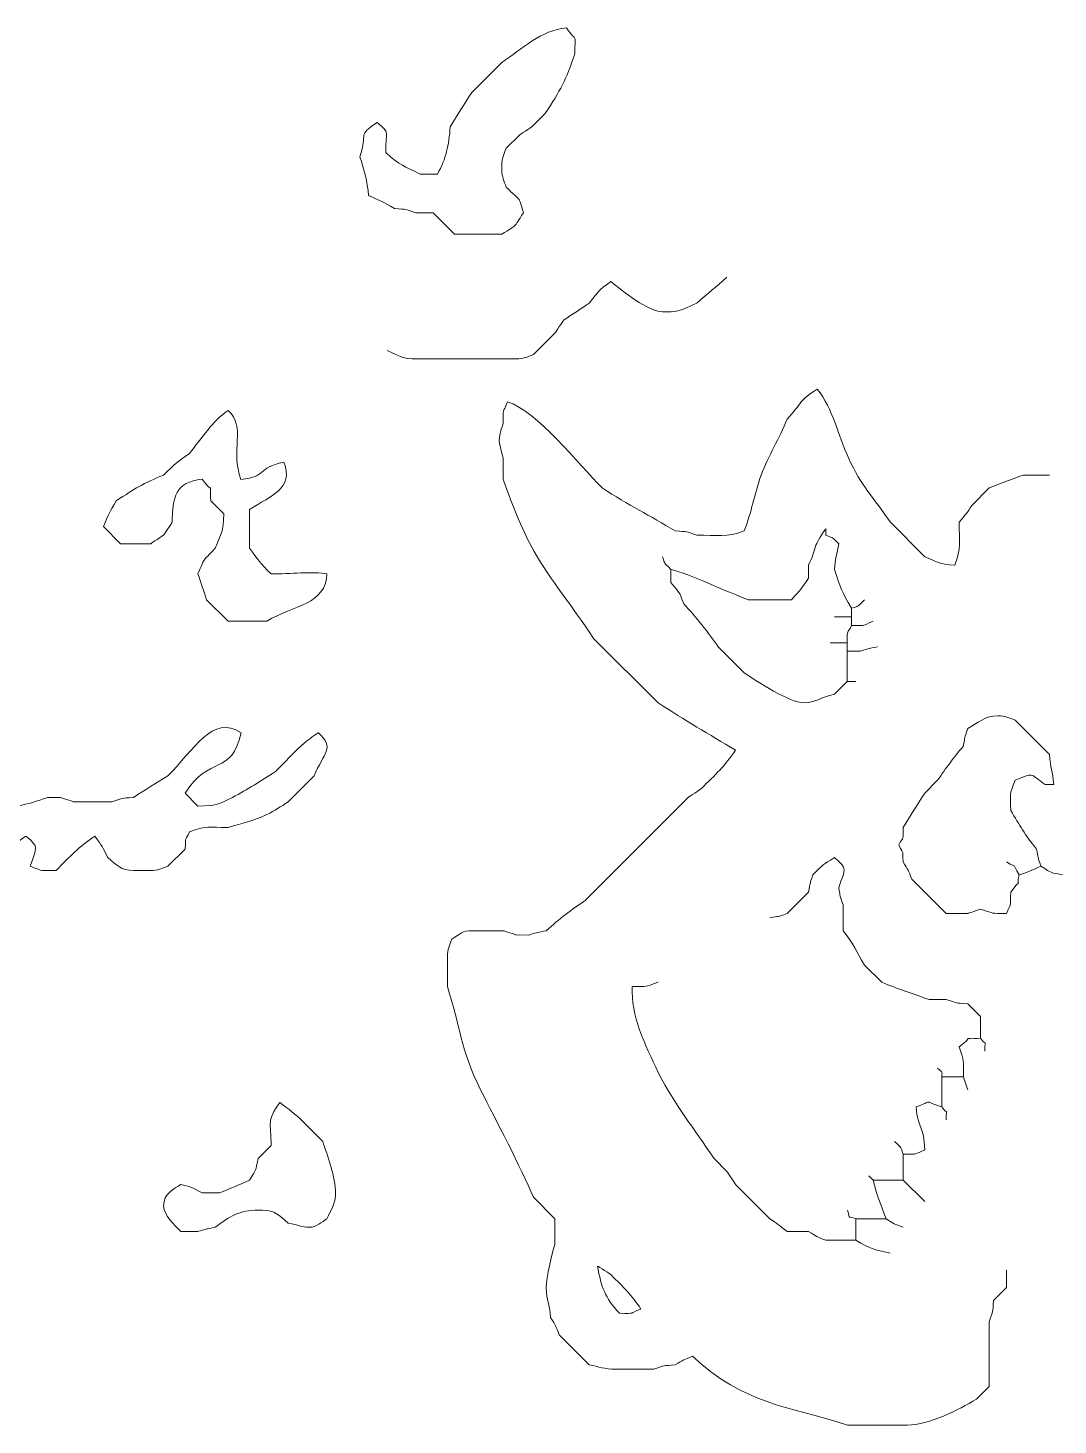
# Model space of a CAD drawing. Header units: millimetres. Extents: x -206 to 205, y -140 to 141.
# Drawn here: x 22.13 to 58.89, y 6 to 55.88 of the extents above; entities that cross this region are included whole.
import ezdxf

# ---------------------------------------------------------------- set-up
doc = ezdxf.new("R2010")
doc.units = ezdxf.units.MM
doc.header["$MEASUREMENT"] = 0
doc.layers.add('svg2', color=7, linetype='Continuous')

msp = doc.modelspace()

# ---------------------------------------------------------------- linework, layer by layer
at = {"layer": 'svg2', "lineweight": 9}
for points, knots in [([(34.5952, 52.4986), (35.073, 52.0882), (34.9031, 52.2274), (34.9031, 51.4238), (34.9031, 51.4238), (35.4565, 50.9256), (35.5185, 50.9716), (36.1308, 50.6571), (36.1308, 50.6571), (36.1308, 50.6571), (36.7441, 50.6571), (36.7441, 50.6571), (36.7441, 50.6571), (37.0618, 51.2075), (37.1539, 51.6877), (37.2049, 52.345), (37.2049, 52.345), (37.4617, 52.7738), (37.6945, 53.1486), (37.9723, 53.5732), (37.9723, 53.5732), (37.9723, 53.5732), (39.046, 54.6469), (39.046, 54.6469), (39.046, 54.6469), (39.7683, 55.119), (40.4516, 55.806), (41.3479, 55.8751), (41.3479, 55.8751), (41.7684, 55.2843), (41.6369, 55.7779), (41.6549, 54.9543), (41.6549, 54.9543), (41.3198, 53.985), (41.152, 53.6796), (40.5805, 52.8054), (40.5805, 52.8054), (40.5805, 52.8054), (40.1202, 52.345), (40.1202, 52.345), (40.1202, 52.345), (40.1023, 52.3363), (39.6855, 52.055), (39.6594, 52.0386), (39.6594, 52.0386), (39.6594, 52.0386), (39.199, 51.5778), (39.199, 51.5778), (39.199, 51.5778), (39.1191, 51.3537), (39.046, 51.2279), (39.046, 50.9639), (39.046, 50.9639), (39.046, 50.9639), (39.046, 50.8105), (39.046, 50.8105), (39.046, 50.8105), (39.046, 50.5434), (39.1243, 50.4254), (39.199, 50.1967), (39.199, 50.1967), (39.7335, 49.6514), (39.6246, 49.9316), (39.8134, 49.276), (39.8134, 49.276), (39.4465, 48.6897), (39.6025, 48.885), (39.046, 48.5086), (39.046, 48.5086), (39.046, 48.5086), (37.3575, 48.5086), (37.3575, 48.5086), (37.3575, 48.5086), (37.3575, 48.5086), (36.5901, 49.276), (36.5901, 49.276), (36.5901, 49.276), (36.5901, 49.276), (35.9768, 49.276), (35.9768, 49.276), (35.9768, 49.276), (35.5261, 49.4253), (35.6939, 49.3925), (35.2096, 49.4294), (35.2096, 49.4294), (34.8249, 49.6601), (34.7011, 49.7244), (34.2883, 49.8897), (34.2883, 49.8897), (34.2494, 50.3956), (34.1296, 50.8156), (33.9819, 51.2713), (33.9819, 51.2713), (34.2745, 52.1736), (33.8591, 51.9982), (34.5952, 52.4986)], [0, 0, 0, 0, 0.04, 0.04, 0.04, 0.04, 0.08, 0.08, 0.08, 0.08, 0.12, 0.12, 0.12, 0.12, 0.16, 0.16, 0.16, 0.16, 0.2, 0.2, 0.2, 0.2, 0.24, 0.24, 0.24, 0.24, 0.28, 0.28, 0.28, 0.28, 0.32, 0.32, 0.32, 0.32, 0.36, 0.36, 0.36, 0.36, 0.4, 0.4, 0.4, 0.4, 0.44, 0.44, 0.44, 0.44, 0.48, 0.48, 0.48, 0.48, 0.52, 0.52, 0.52, 0.52, 0.56, 0.56, 0.56, 0.56, 0.6, 0.6, 0.6, 0.6, 0.64, 0.64, 0.64, 0.64, 0.68, 0.68, 0.68, 0.68, 0.72, 0.72, 0.72, 0.72, 0.76, 0.76, 0.76, 0.76, 0.8, 0.8, 0.8, 0.8, 0.84, 0.84, 0.84, 0.84, 0.88, 0.88, 0.88, 0.88, 0.92, 0.92, 0.92, 0.92, 1, 1, 1, 1]), ([(25.2858, 38.994), (25.936, 39.4196), (26.2608, 39.6288), (26.9743, 39.9148), (26.9743, 39.9148), (27.378, 40.3096), (27.4638, 40.3905), (27.8946, 40.6825), (27.8946, 40.6825), (28.3457, 41.239), (28.7238, 41.8514), (29.2762, 42.2171), (29.2762, 42.2171), (29.9335, 41.6524), (29.3442, 40.7716), (29.7366, 39.7613), (29.7366, 39.7613), (30.7008, 39.8569), (30.2625, 40.1623), (31.2701, 40.3751), (31.2701, 40.3751), (31.6242, 39.4129), (30.8338, 39.2037), (30.0435, 38.687), (30.0435, 38.687), (30.0435, 38.687), (30.0435, 37.3059), (30.0435, 37.3059), (30.0435, 37.3059), (30.3341, 36.8747), (30.4159, 36.7888), (30.8107, 36.3852), (30.8107, 36.3852), (31.486, 36.3852), (32.3142, 36.4835), (32.8058, 36.3852), (32.8058, 36.3852), (32.7669, 35.288), (31.621, 35.2746), (30.6569, 34.6977), (30.6569, 34.6977), (30.6569, 34.6977), (29.2762, 34.6977), (29.2762, 34.6977), (29.2762, 34.6977), (29.2762, 34.6977), (28.5089, 35.465), (28.5089, 35.465), (28.5089, 35.465), (28.402, 35.7718), (28.3079, 36.0783), (28.202, 36.3852), (28.202, 36.3852), (28.4629, 37.0032), (28.3212, 36.7704), (28.8154, 37.3065), (28.8154, 37.3065), (29.0491, 37.8906), (29.1074, 37.8487), (29.1222, 38.5341), (29.1222, 38.5341), (29.1222, 38.5341), (28.6629, 38.994), (28.6629, 38.994), (28.6629, 38.994), (28.5989, 39.795), (28.7934, 39.146), (28.355, 39.7618), (28.355, 39.7618), (27.379, 39.6651), (27.3007, 39.1229), (27.2807, 38.2272), (27.2807, 38.2272), (27.272, 38.2088), (26.9901, 37.7924), (26.9743, 37.7669), (26.9743, 37.7669), (26.9565, 37.7576), (26.5395, 37.4763), (26.5135, 37.4599), (26.5135, 37.4599), (26.5135, 37.4599), (25.4398, 37.4599), (25.4398, 37.4599), (25.4398, 37.4599), (25.4398, 37.4599), (24.8254, 38.0733), (24.8254, 38.0733), (24.8254, 38.0733), (24.9922, 38.4875), (25.0582, 38.6077), (25.2858, 38.994)], [0, 0, 0, 0, 0.0416667, 0.0416667, 0.0416667, 0.0416667, 0.0833333, 0.0833333, 0.0833333, 0.0833333, 0.125, 0.125, 0.125, 0.125, 0.1666667, 0.1666667, 0.1666667, 0.1666667, 0.2083333, 0.2083333, 0.2083333, 0.2083333, 0.25, 0.25, 0.25, 0.25, 0.2916667, 0.2916667, 0.2916667, 0.2916667, 0.3333333, 0.3333333, 0.3333333, 0.3333333, 0.375, 0.375, 0.375, 0.375, 0.4166667, 0.4166667, 0.4166667, 0.4166667, 0.4583333, 0.4583333, 0.4583333, 0.4583333, 0.5, 0.5, 0.5, 0.5, 0.5416667, 0.5416667, 0.5416667, 0.5416667, 0.5833333, 0.5833333, 0.5833333, 0.5833333, 0.625, 0.625, 0.625, 0.625, 0.6666667, 0.6666667, 0.6666667, 0.6666667, 0.7083333, 0.7083333, 0.7083333, 0.7083333, 0.75, 0.75, 0.75, 0.75, 0.7916667, 0.7916667, 0.7916667, 0.7916667, 0.8333333, 0.8333333, 0.8333333, 0.8333333, 0.875, 0.875, 0.875, 0.875, 0.9166667, 0.9166667, 0.9166667, 0.9166667, 1, 1, 1, 1]), ([(51.5276, 35.158), (51.1767, 35.7433), (51.1292, 35.9161), (50.9132, 36.5387), (50.9132, 36.5387), (50.9414, 36.9034), (51.0023, 37.1183), (51.0672, 37.4599), (51.0672, 37.4599), (50.7613, 37.7659), (50.8724, 37.6457), (50.6063, 37.7669), (50.6063, 37.7669), (50.6063, 37.7669), (50.6063, 37.997), (50.6063, 37.997), (50.6063, 37.997), (50.1439, 37.3812), (50.2748, 37.2992), (49.9929, 36.6921), (49.9929, 36.6921), (49.9929, 36.6921), (49.9929, 36.2322), (49.9929, 36.2322), (49.9929, 36.2322), (49.7424, 35.8584), (49.7102, 35.8246), (49.3787, 35.465), (49.3787, 35.465), (49.3787, 35.465), (47.844, 35.465), (47.844, 35.465), (47.844, 35.465), (47.0297, 35.7463), (45.755, 36.3975), (45.0813, 36.5392)], [0, 0, 0, 0, 0.1, 0.1, 0.1, 0.1, 0.2, 0.2, 0.2, 0.2, 0.3, 0.3, 0.3, 0.3, 0.4, 0.4, 0.4, 0.4, 0.5, 0.5, 0.5, 0.5, 0.6, 0.6, 0.6, 0.6, 0.7, 0.7, 0.7, 0.7, 0.8, 0.8, 0.8, 0.8, 1, 1, 1, 1]), ([(51.9871, 35.4647), (51.6894, 35.166), (51.8321, 35.2729), (51.5278, 35.1579), (51.5278, 35.1579), (51.5278, 35.1579), (51.5278, 34.8509), (51.5278, 34.8509), (51.5278, 34.8509), (51.5278, 34.8509), (51.5278, 34.544), (51.5278, 34.544), (51.5278, 34.544), (51.358, 34.19), (51.3738, 34.4775), (51.3738, 33.9302), (51.3738, 33.9302), (51.3738, 33.9302), (51.3738, 33.6232), (51.3738, 33.6232), (51.3738, 33.6232), (51.3738, 33.6232), (51.3738, 32.549), (51.3738, 32.549), (51.3738, 32.549), (51.3738, 32.549), (50.913, 32.0881), (50.913, 32.0881), (50.913, 32.0881), (50.4137, 31.9833), (50.2286, 31.7817), (49.8392, 31.7817), (49.8392, 31.7817), (49.3026, 31.7817), (48.1625, 32.5475), (47.6913, 32.856), (47.6913, 32.856), (47.6913, 32.856), (46.77, 33.7768), (46.77, 33.7768), (46.77, 33.7768), (46.4304, 34.2801), (45.9725, 34.8458), (45.5419, 35.3113), (45.5419, 35.3113), (45.3205, 35.854), (45.4504, 35.6116), (45.0815, 36.0786), (45.0815, 36.0786), (45.0815, 36.0786), (45.0815, 36.5394), (45.0815, 36.5394), (45.0815, 36.5394), (44.7838, 36.8377), (44.8907, 36.6945), (44.7745, 36.9994)], [0, 0, 0, 0, 0.0666667, 0.0666667, 0.0666667, 0.0666667, 0.1333333, 0.1333333, 0.1333333, 0.1333333, 0.2, 0.2, 0.2, 0.2, 0.2666667, 0.2666667, 0.2666667, 0.2666667, 0.3333333, 0.3333333, 0.3333333, 0.3333333, 0.4, 0.4, 0.4, 0.4, 0.4666667, 0.4666667, 0.4666667, 0.4666667, 0.5333333, 0.5333333, 0.5333333, 0.5333333, 0.6, 0.6, 0.6, 0.6, 0.6666667, 0.6666667, 0.6666667, 0.6666667, 0.7333333, 0.7333333, 0.7333333, 0.7333333, 0.8, 0.8, 0.8, 0.8, 0.8666667, 0.8666667, 0.8666667, 0.8666667, 1, 1, 1, 1]), ([(52.4478, 33.7768), (52.1218, 33.7083), (52.195, 33.7533), (51.8344, 33.6234), (51.8344, 33.6234), (51.8344, 33.6234), (51.3735, 33.6234), (51.3735, 33.6234)], [0, 0, 0, 0, 0.3333333, 0.3333333, 0.3333333, 0.3333333, 1, 1, 1, 1]), ([(20.3754, 26.7173), (20.3754, 26.7173), (21.7569, 28.0984), (21.7569, 28.0984), (21.7569, 28.0984), (22.1918, 28.1808), (22.4276, 28.2657), (22.8312, 28.4054), (22.8312, 28.4054), (22.8312, 28.4054), (23.2916, 28.4054), (23.2916, 28.4054), (23.2916, 28.4054), (23.3008, 28.4018), (23.7263, 28.2617), (23.7524, 28.2524), (23.7524, 28.2524), (23.7524, 28.2524), (24.5198, 28.252), (24.5198, 28.252), (24.5198, 28.252), (24.5198, 28.252), (24.6722, 28.252), (24.6722, 28.252), (24.6722, 28.252), (24.6722, 28.252), (25.1331, 28.2524), (25.1331, 28.2524), (25.1331, 28.2524), (25.5836, 28.4013), (25.4149, 28.3686), (25.9003, 28.4054), (25.9003, 28.4054), (26.3249, 28.6836), (26.6994, 28.9164), (27.128, 29.1732), (27.128, 29.1732), (28.0263, 30.0719), (28.7378, 31.4188), (29.7369, 30.7077), (29.7369, 30.7077), (29.4151, 29.1814), (28.5648, 29.9047), (27.7414, 28.5594), (27.7414, 28.5594), (27.7414, 28.5594), (28.2022, 28.099), (28.2022, 28.099), (28.2022, 28.099), (28.9076, 28.1148), (28.8273, 28.1255), (29.4299, 28.4058), (29.4299, 28.4058), (29.9824, 28.7015), (30.431, 28.9773), (30.9644, 29.3266), (30.9644, 29.3266), (31.497, 29.8596), (31.8919, 30.3359), (32.4991, 30.7077), (32.4991, 30.7077), (33.1165, 30.1768), (32.672, 29.9875), (32.3451, 29.1732), (32.3451, 29.1732), (32.3451, 29.1732), (31.4244, 28.252), (31.4244, 28.252), (31.4244, 28.252), (31.1476, 28.0672), (30.9436, 27.9444), (30.6581, 27.792), (30.6581, 27.792), (30.1026, 27.5342), (29.8334, 27.5122), (29.2759, 27.3317), (29.2759, 27.3317), (28.5956, 27.3312), (28.4999, 27.4124), (27.8954, 27.1777), (27.8954, 27.1777), (27.7045, 26.7343), (27.7853, 27.1224), (27.7414, 26.5639), (27.7414, 26.5639), (27.7414, 26.5639), (27.128, 25.9501), (27.128, 25.9501), (27.128, 25.9501), (26.9034, 25.8698), (26.7776, 25.7965), (26.5137, 25.7965), (26.5137, 25.7965), (26.5137, 25.7965), (25.9003, 25.7965), (25.9003, 25.7965), (25.9003, 25.7965), (25.4446, 25.7965), (25.3187, 25.99), (24.9791, 26.2575), (24.9791, 26.2575), (24.7821, 26.6718), (24.8072, 26.6319), (24.5198, 27.0247), (24.5198, 27.0247), (23.9412, 26.6339), (23.6573, 26.3162), (23.1376, 25.7965), (23.1376, 25.7965), (22.5073, 25.7965), (22.7422, 25.747), (22.2169, 25.9505), (22.2169, 25.9505), (22.4434, 26.6499), (22.5524, 26.6048), (22.0639, 27.0247), (22.0639, 27.0247), (20.96, 26.3342), (21.2945, 25.0769), (20.0684, 25.9501), (20.0684, 25.9501), (20.1753, 26.2104), (20.2833, 26.4534), (20.3754, 26.7173)], [0, 0, 0, 0, 0.03125, 0.03125, 0.03125, 0.03125, 0.0625, 0.0625, 0.0625, 0.0625, 0.09375, 0.09375, 0.09375, 0.09375, 0.125, 0.125, 0.125, 0.125, 0.15625, 0.15625, 0.15625, 0.15625, 0.1875, 0.1875, 0.1875, 0.1875, 0.21875, 0.21875, 0.21875, 0.21875, 0.25, 0.25, 0.25, 0.25, 0.28125, 0.28125, 0.28125, 0.28125, 0.3125, 0.3125, 0.3125, 0.3125, 0.34375, 0.34375, 0.34375, 0.34375, 0.375, 0.375, 0.375, 0.375, 0.40625, 0.40625, 0.40625, 0.40625, 0.4375, 0.4375, 0.4375, 0.4375, 0.46875, 0.46875, 0.46875, 0.46875, 0.5, 0.5, 0.5, 0.5, 0.53125, 0.53125, 0.53125, 0.53125, 0.5625, 0.5625, 0.5625, 0.5625, 0.59375, 0.59375, 0.59375, 0.59375, 0.625, 0.625, 0.625, 0.625, 0.65625, 0.65625, 0.65625, 0.65625, 0.6875, 0.6875, 0.6875, 0.6875, 0.71875, 0.71875, 0.71875, 0.71875, 0.75, 0.75, 0.75, 0.75, 0.78125, 0.78125, 0.78125, 0.78125, 0.8125, 0.8125, 0.8125, 0.8125, 0.84375, 0.84375, 0.84375, 0.84375, 0.875, 0.875, 0.875, 0.875, 0.90625, 0.90625, 0.90625, 0.90625, 0.9375, 0.9375, 0.9375, 0.9375, 1, 1, 1, 1]), ([(57.5121, 25.6433), (57.8379, 25.7513), (57.9745, 25.8055), (58.2794, 25.9507), (58.2794, 25.9507), (58.1495, 26.3109), (58.1944, 26.2382), (58.1254, 26.564), (58.1254, 26.564), (57.709, 27.0792), (57.5258, 27.4091), (57.2051, 27.9452), (57.2051, 27.9452), (57.2051, 28.5939), (57.1401, 28.4563), (57.3591, 29.0195), (57.3591, 29.0195), (58.0517, 29.2884), (57.8348, 29.2921), (58.4332, 28.8659), (58.4332, 28.8659), (58.4332, 28.8659), (58.7398, 28.8659), (58.7398, 28.8659), (58.7398, 28.8659), (58.6997, 29.3831), (58.6261, 29.424), (58.5862, 29.9402), (58.5862, 29.9402), (58.5862, 29.9402), (57.3591, 31.1678), (57.3591, 31.1678), (57.3591, 31.1678), (57.1345, 31.2487), (57.0088, 31.3213), (56.7447, 31.3213), (56.7447, 31.3213), (56.3141, 31.3218), (56.0143, 31.067), (55.6706, 30.861), (55.6706, 30.861), (55.535, 30.484), (55.5846, 30.5979), (55.5171, 30.247), (55.5171, 30.247), (55.1831, 29.8358), (54.8844, 29.4471), (54.5968, 29.0195), (54.5968, 29.0195), (54.5968, 29.0195), (54.136, 28.5591), (54.136, 28.5591), (54.136, 28.5591), (53.8582, 28.1345), (53.6255, 27.76), (53.3687, 27.3314), (53.3687, 27.3314), (53.3687, 26.739), (53.34, 27.0306), (53.2153, 26.7176), (53.2153, 26.7176), (53.4059, 26.274), (53.3247, 26.6618), (53.3687, 26.1032), (53.3687, 26.1032), (53.5585, 25.807), (53.5457, 25.8065), (53.6756, 25.4899), (53.6756, 25.4899), (53.6756, 25.4899), (54.9032, 24.2622), (54.9032, 24.2622), (54.9032, 24.2622), (54.9032, 24.2622), (55.6706, 24.2622), (55.6706, 24.2622), (55.6706, 24.2622), (55.6797, 24.2658), (56.1054, 24.4064), (56.1314, 24.4157), (56.1314, 24.4157), (56.6726, 24.2403), (56.448, 24.2755), (57.0517, 24.2622), (57.0517, 24.2622), (57.246, 24.7523), (57.1913, 24.409), (57.2051, 25.0295), (57.2051, 25.0295), (57.7039, 25.6607), (57.3504, 25.0483), (57.5121, 25.6433), (57.5121, 25.6433), (57.2081, 26.1211), (57.4941, 25.8321), (57.0517, 26.1037)], [0, 0, 0, 0, 0.04, 0.04, 0.04, 0.04, 0.08, 0.08, 0.08, 0.08, 0.12, 0.12, 0.12, 0.12, 0.16, 0.16, 0.16, 0.16, 0.2, 0.2, 0.2, 0.2, 0.24, 0.24, 0.24, 0.24, 0.28, 0.28, 0.28, 0.28, 0.32, 0.32, 0.32, 0.32, 0.36, 0.36, 0.36, 0.36, 0.4, 0.4, 0.4, 0.4, 0.44, 0.44, 0.44, 0.44, 0.48, 0.48, 0.48, 0.48, 0.52, 0.52, 0.52, 0.52, 0.56, 0.56, 0.56, 0.56, 0.6, 0.6, 0.6, 0.6, 0.64, 0.64, 0.64, 0.64, 0.68, 0.68, 0.68, 0.68, 0.72, 0.72, 0.72, 0.72, 0.76, 0.76, 0.76, 0.76, 0.8, 0.8, 0.8, 0.8, 0.84, 0.84, 0.84, 0.84, 0.88, 0.88, 0.88, 0.88, 0.92, 0.92, 0.92, 0.92, 1, 1, 1, 1]), ([(27.5877, 14.594), (28.0572, 14.4667), (27.8936, 14.5234), (28.355, 14.2872), (28.355, 14.2872), (28.355, 14.2872), (28.9682, 14.2866), (28.9682, 14.2866), (28.9682, 14.2866), (29.3401, 14.4355), (29.6799, 14.5786), (30.0435, 14.7475), (30.0435, 14.7475), (30.3151, 15.2089), (30.2431, 15.0084), (30.3499, 15.5147), (30.3499, 15.5147), (30.3499, 15.5147), (30.8097, 15.9751), (30.8097, 15.9751), (30.8097, 15.9751), (30.8097, 16.8376), (30.6409, 16.8412), (31.1173, 17.5098), (31.1173, 17.5098), (31.7367, 17.0907), (32.0957, 16.6846), (32.6518, 16.1287), (32.6518, 16.1287), (32.8206, 15.6396), (33.1116, 14.8232), (33.1116, 14.2872), (33.1116, 14.2872), (33.1116, 13.9203), (32.9448, 13.6656), (32.8048, 13.3669), (32.8048, 13.3669), (32.6328, 13.2564), (32.4031, 13.0595), (32.1914, 13.0595), (32.1914, 13.0595), (31.8589, 13.0595), (31.8108, 13.1398), (31.4241, 13.2129), (31.4241, 13.2129), (31.0855, 13.4804), (30.9597, 13.6732), (30.5029, 13.6732), (30.5029, 13.6732), (30.5029, 13.6732), (30.3499, 13.6732), (30.3499, 13.6732), (30.3499, 13.6732), (29.6997, 13.6732), (29.3069, 13.4482), (28.8154, 13.0595), (28.8154, 13.0595), (28.486, 12.9899), (28.5519, 13.022), (28.201, 12.906), (28.201, 12.906), (28.201, 12.906), (27.5877, 12.906), (27.5877, 12.906), (27.5877, 12.906), (27.36, 13.153), (26.9743, 13.4876), (26.9743, 13.8268), (26.9743, 13.8268), (26.9743, 14.2698), (27.3487, 14.4375), (27.5877, 14.594)], [0, 0, 0, 0, 0.0526316, 0.0526316, 0.0526316, 0.0526316, 0.1052632, 0.1052632, 0.1052632, 0.1052632, 0.1578947, 0.1578947, 0.1578947, 0.1578947, 0.2105263, 0.2105263, 0.2105263, 0.2105263, 0.2631579, 0.2631579, 0.2631579, 0.2631579, 0.3157895, 0.3157895, 0.3157895, 0.3157895, 0.3684211, 0.3684211, 0.3684211, 0.3684211, 0.4210526, 0.4210526, 0.4210526, 0.4210526, 0.4736842, 0.4736842, 0.4736842, 0.4736842, 0.5263158, 0.5263158, 0.5263158, 0.5263158, 0.5789474, 0.5789474, 0.5789474, 0.5789474, 0.6315789, 0.6315789, 0.6315789, 0.6315789, 0.6842105, 0.6842105, 0.6842105, 0.6842105, 0.7368421, 0.7368421, 0.7368421, 0.7368421, 0.7894737, 0.7894737, 0.7894737, 0.7894737, 0.8421053, 0.8421053, 0.8421053, 0.8421053, 0.8947368, 0.8947368, 0.8947368, 0.8947368, 1, 1, 1, 1])]:
    msp.add_open_spline(points, degree=3, knots=knots, dxfattribs=at)
at = {"layer": 'svg2', "color": 1, "lineweight": 9}
for points, knots in [([(47.0777, 46.9741), (46.67, 46.5987), (46.4101, 46.4299), (46.0035, 46.0533), (46.0035, 46.0533), (45.6658, 45.9183), (45.4392, 45.7469), (45.0828, 45.7465), (45.0828, 45.7465), (45.0828, 45.7465), (44.7758, 45.7465), (44.7758, 45.7465), (44.7758, 45.7465), (44.2653, 45.7469), (43.3532, 46.4805), (42.9343, 46.8207), (42.9343, 46.8207), (42.4418, 46.4605), (42.5768, 46.5471), (42.167, 46.0533), (42.167, 46.0533), (41.8555, 45.8503), (41.5568, 45.6427), (41.2462, 45.4395), (41.2462, 45.4395), (41.2351, 45.4217), (40.9562, 45.0047), (40.9394, 44.9792), (40.9394, 44.9792), (40.9394, 44.9792), (40.1721, 44.2118), (40.1721, 44.2118), (40.1721, 44.2118), (39.9481, 44.1311), (39.8212, 44.0584), (39.5577, 44.0584), (39.5577, 44.0584), (39.5577, 44.0584), (36.0287, 44.0584), (36.0287, 44.0584), (36.0287, 44.0584), (35.4864, 44.0584), (35.3985, 44.1586), (34.954, 44.3654)], [0, 0, 0, 0, 0.0833333, 0.0833333, 0.0833333, 0.0833333, 0.1666667, 0.1666667, 0.1666667, 0.1666667, 0.25, 0.25, 0.25, 0.25, 0.3333333, 0.3333333, 0.3333333, 0.3333333, 0.4166667, 0.4166667, 0.4166667, 0.4166667, 0.5, 0.5, 0.5, 0.5, 0.5833333, 0.5833333, 0.5833333, 0.5833333, 0.6666667, 0.6666667, 0.6666667, 0.6666667, 0.75, 0.75, 0.75, 0.75, 0.8333333, 0.8333333, 0.8333333, 0.8333333, 1, 1, 1, 1]), ([(58.5871, 39.9146), (58.5871, 39.9146), (57.6658, 39.9152), (57.6658, 39.9152), (57.6658, 39.9152), (57.2284, 39.7637), (56.8668, 39.6266), (56.4392, 39.4548), (56.4392, 39.4548), (56.4392, 39.4548), (55.8248, 38.8405), (55.8248, 38.8405), (55.8248, 38.8405), (55.6387, 38.5505), (55.5891, 38.5049), (55.3639, 38.2267), (55.3639, 38.2267), (55.3639, 37.5314), (55.4499, 37.3094), (55.21, 36.692), (55.21, 36.692), (54.5947, 36.7401), (54.6774, 36.782), (54.1373, 36.9994), (54.1373, 36.9994), (54.1373, 36.9994), (52.9092, 38.2271), (52.9092, 38.2271), (52.9092, 38.2271), (52.2881, 39.1458), (51.8963, 39.4789), (51.4109, 40.529), (51.4109, 40.529), (51.0118, 41.3925), (50.884, 42.2446), (50.2998, 42.9843), (50.2998, 42.9843), (49.6635, 42.5864), (49.7493, 42.4763), (49.2256, 41.9101), (49.2256, 41.9101), (48.9499, 41.2206), (48.5524, 40.5955), (48.3008, 39.9152), (48.3008, 39.9152), (48.0537, 39.2476), (47.959, 38.5723), (47.6911, 37.9207), (47.6911, 37.9207), (47.0649, 37.6767), (46.714, 37.7667), (46.0035, 37.7667), (46.0035, 37.7667), (45.5533, 37.9161), (45.7211, 37.8829), (45.2362, 37.9201), (45.2362, 37.9201), (44.3272, 38.4649), (43.5651, 38.8415), (42.6279, 39.4548), (42.6279, 39.4548), (41.7906, 40.2912), (40.2672, 42.2319), (39.2508, 42.5245), (39.2508, 42.5245), (39.0672, 42.0595), (39.0979, 42.3695), (39.0979, 41.7567), (39.0979, 41.7567), (38.9623, 41.3791), (39.0119, 41.4937), (38.9444, 41.1423), (38.9444, 41.1423), (39.013, 40.8129), (38.9822, 40.8789), (39.0979, 40.529), (39.0979, 40.529), (39.0979, 40.529), (39.0979, 39.7616), (39.0979, 39.7616), (39.0979, 39.7616), (40.1142, 36.8255), (40.6207, 36.5995), (42.32, 34.0837), (42.32, 34.0837), (42.32, 34.0837), (44.6218, 31.7824), (44.6218, 31.7824), (44.6218, 31.7824), (45.5743, 31.1594), (46.4322, 30.6642), (47.3847, 30.0938), (47.3847, 30.0938), (46.9938, 29.5158), (46.6762, 29.2319), (46.1564, 28.7126), (46.1564, 28.7126), (46.1385, 28.7035), (45.7231, 28.4226), (45.697, 28.4058), (45.697, 28.4058), (45.697, 28.4058), (42.0136, 24.7228), (42.0136, 24.7228), (42.0136, 24.7228), (41.5255, 24.3928), (41.0872, 24.069), (40.6325, 23.6485), (40.6325, 23.6485), (40.303, 23.5795), (40.369, 23.6112), (40.0181, 23.4947), (40.0181, 23.4947), (40.0181, 23.4947), (39.5587, 23.4951), (39.5587, 23.4951), (39.5587, 23.4951), (39.5496, 23.4987), (39.1229, 23.6394), (39.0979, 23.6485), (39.0979, 23.6485), (39.0979, 23.6485), (38.3306, 23.6485), (38.3306, 23.6485), (38.3306, 23.6485), (38.3306, 23.6485), (38.0242, 23.6485), (38.0242, 23.6485), (38.0242, 23.6485), (37.5776, 23.6485), (37.6063, 23.5437), (37.2558, 23.3417), (37.2558, 23.3417), (37.1761, 23.1177), (37.1029, 22.9918), (37.1029, 22.7278), (37.1029, 22.7278), (37.1029, 22.7278), (37.1029, 22.2674), (37.1029, 22.2674), (37.1029, 22.2674), (37.1029, 22.2674), (37.1029, 21.6536), (37.1029, 21.6536), (37.1029, 21.6536), (37.5556, 20.2591), (37.5695, 19.4003), (38.2887, 17.9706), (38.2887, 17.9706), (38.8513, 16.8544), (39.7137, 15.2197), (40.1721, 14.1342), (40.1721, 14.1342), (40.1721, 14.1342), (40.9394, 13.3674), (40.9394, 13.3674), (40.9394, 13.3674), (40.9394, 13.3674), (40.9394, 12.4467), (40.9394, 12.4467), (40.9394, 12.4467), (40.8263, 12.0988), (40.6325, 11.288), (40.6325, 10.9116), (40.6325, 10.9116), (40.6325, 10.3929), (40.7434, 10.3939), (40.7854, 9.8373), (40.7854, 9.8373), (40.9763, 9.5406), (40.9623, 9.5406), (41.0933, 9.2235), (41.0933, 9.2235), (41.0933, 9.2235), (42.167, 8.1493), (42.167, 8.1493), (42.167, 8.1493), (42.5067, 8.0848), (42.7194, 7.9963), (43.0873, 7.9963), (43.0873, 7.9963), (43.0873, 7.9963), (44.0085, 7.9963), (44.0085, 7.9963), (44.0085, 7.9963), (44.0085, 7.9963), (44.4689, 7.9963), (44.4689, 7.9963), (44.4689, 7.9963), (44.9195, 8.1451), (44.7507, 8.1119), (45.2362, 8.1493), (45.2362, 8.1493), (45.5329, 8.3391), (45.5329, 8.3262), (45.85, 8.4561), (45.85, 8.4561), (47.7391, 6.7124), (49.2067, 6.7037), (51.3745, 6.0009), (51.3745, 6.0009), (51.3745, 6.0009), (51.9884, 6.0009), (51.9884, 6.0009), (51.9884, 6.0009), (51.9884, 6.0009), (53.523, 6.0009), (53.523, 6.0009), (53.523, 6.0009), (54.279, 6.0009), (55.3542, 6.5482), (55.9782, 6.9216), (55.9782, 6.9216), (55.9782, 6.9216), (56.4392, 7.382), (56.4392, 7.382), (56.4392, 7.382), (56.4392, 7.382), (56.4392, 9.6839), (56.4392, 9.6839), (56.4392, 9.6839), (56.588, 10.1345), (56.5548, 9.9662), (56.5922, 10.4512), (56.5922, 10.4512), (56.5922, 10.4512), (57.0525, 10.912), (57.0525, 10.912), (57.0525, 10.912), (57.0525, 10.912), (57.0525, 11.5254), (57.0525, 11.5254)], [0, 0, 0, 0, 0.0169492, 0.0169492, 0.0169492, 0.0169492, 0.0338983, 0.0338983, 0.0338983, 0.0338983, 0.0508475, 0.0508475, 0.0508475, 0.0508475, 0.0677966, 0.0677966, 0.0677966, 0.0677966, 0.0847458, 0.0847458, 0.0847458, 0.0847458, 0.1016949, 0.1016949, 0.1016949, 0.1016949, 0.1186441, 0.1186441, 0.1186441, 0.1186441, 0.1355932, 0.1355932, 0.1355932, 0.1355932, 0.1525424, 0.1525424, 0.1525424, 0.1525424, 0.1694915, 0.1694915, 0.1694915, 0.1694915, 0.1864407, 0.1864407, 0.1864407, 0.1864407, 0.2033898, 0.2033898, 0.2033898, 0.2033898, 0.220339, 0.220339, 0.220339, 0.220339, 0.2372881, 0.2372881, 0.2372881, 0.2372881, 0.2542373, 0.2542373, 0.2542373, 0.2542373, 0.2711864, 0.2711864, 0.2711864, 0.2711864, 0.2881356, 0.2881356, 0.2881356, 0.2881356, 0.3050847, 0.3050847, 0.3050847, 0.3050847, 0.3220339, 0.3220339, 0.3220339, 0.3220339, 0.3389831, 0.3389831, 0.3389831, 0.3389831, 0.3559322, 0.3559322, 0.3559322, 0.3559322, 0.3728814, 0.3728814, 0.3728814, 0.3728814, 0.3898305, 0.3898305, 0.3898305, 0.3898305, 0.4067797, 0.4067797, 0.4067797, 0.4067797, 0.4237288, 0.4237288, 0.4237288, 0.4237288, 0.440678, 0.440678, 0.440678, 0.440678, 0.4576271, 0.4576271, 0.4576271, 0.4576271, 0.4745763, 0.4745763, 0.4745763, 0.4745763, 0.4915254, 0.4915254, 0.4915254, 0.4915254, 0.5084746, 0.5084746, 0.5084746, 0.5084746, 0.5254237, 0.5254237, 0.5254237, 0.5254237, 0.5423729, 0.5423729, 0.5423729, 0.5423729, 0.559322, 0.559322, 0.559322, 0.559322, 0.5762712, 0.5762712, 0.5762712, 0.5762712, 0.5932203, 0.5932203, 0.5932203, 0.5932203, 0.6101695, 0.6101695, 0.6101695, 0.6101695, 0.6271186, 0.6271186, 0.6271186, 0.6271186, 0.6440678, 0.6440678, 0.6440678, 0.6440678, 0.6610169, 0.6610169, 0.6610169, 0.6610169, 0.6779661, 0.6779661, 0.6779661, 0.6779661, 0.6949153, 0.6949153, 0.6949153, 0.6949153, 0.7118644, 0.7118644, 0.7118644, 0.7118644, 0.7288136, 0.7288136, 0.7288136, 0.7288136, 0.7457627, 0.7457627, 0.7457627, 0.7457627, 0.7627119, 0.7627119, 0.7627119, 0.7627119, 0.779661, 0.779661, 0.779661, 0.779661, 0.7966102, 0.7966102, 0.7966102, 0.7966102, 0.8135593, 0.8135593, 0.8135593, 0.8135593, 0.8305085, 0.8305085, 0.8305085, 0.8305085, 0.8474576, 0.8474576, 0.8474576, 0.8474576, 0.8644068, 0.8644068, 0.8644068, 0.8644068, 0.8813559, 0.8813559, 0.8813559, 0.8813559, 0.8983051, 0.8983051, 0.8983051, 0.8983051, 0.9152542, 0.9152542, 0.9152542, 0.9152542, 0.9322034, 0.9322034, 0.9322034, 0.9322034, 0.9491525, 0.9491525, 0.9491525, 0.9491525, 0.9661017, 0.9661017, 0.9661017, 0.9661017, 1, 1, 1, 1]), ([(54.5977, 18.7377), (54.7865, 18.5484), (54.7507, 18.6569), (54.7507, 18.4308), (54.7507, 18.4308), (54.7507, 18.4308), (55.518, 18.4308), (55.518, 18.4308), (55.518, 18.4308), (55.518, 19.0661), (55.5496, 18.9367), (55.365, 19.505), (55.365, 19.505), (55.9916, 19.9617), (55.3333, 19.7331), (56.1322, 19.8124), (56.1322, 19.8124), (56.1322, 19.8124), (56.1322, 20.5797), (56.1322, 20.5797), (56.1322, 20.5797), (56.1322, 20.5797), (55.6719, 21.0395), (55.6719, 21.0395), (55.6719, 21.0395), (55.1451, 21.081), (55.3952, 21.0339), (54.9047, 21.1935), (54.9047, 21.1935), (54.9047, 21.1935), (54.2907, 21.1931), (54.2907, 21.1931), (54.2907, 21.1931), (53.6984, 21.3981), (53.1848, 21.5731), (52.6028, 21.8069), (52.6028, 21.8069), (52.6028, 21.8069), (51.9889, 22.4207), (51.9889, 22.4207), (51.9889, 22.4207), (51.6867, 22.9251), (51.6094, 23.1578), (51.2217, 23.6488), (51.2217, 23.6488), (51.2217, 23.6488), (51.2217, 24.5691), (51.2217, 24.5691), (51.2217, 24.5691), (51.0861, 24.9466), (51.1357, 24.8326), (51.0681, 25.1835), (51.0681, 25.1835), (51.2947, 25.8827), (51.4028, 25.8377), (50.9143, 26.2572), (50.9143, 26.2572), (50.4794, 25.9948), (50.5423, 26.03), (50.1469, 25.6433), (50.1469, 25.6433), (50.0119, 25.2663), (50.062, 25.3804), (49.9939, 25.0295), (49.9939, 25.0295), (49.9939, 25.0295), (49.2266, 24.2622), (49.2266, 24.2622), (49.2266, 24.2622), (48.8492, 24.1266), (48.9637, 24.1767), (48.6134, 24.1087)], [0, 0, 0, 0, 0.0526316, 0.0526316, 0.0526316, 0.0526316, 0.1052632, 0.1052632, 0.1052632, 0.1052632, 0.1578947, 0.1578947, 0.1578947, 0.1578947, 0.2105263, 0.2105263, 0.2105263, 0.2105263, 0.2631579, 0.2631579, 0.2631579, 0.2631579, 0.3157895, 0.3157895, 0.3157895, 0.3157895, 0.3684211, 0.3684211, 0.3684211, 0.3684211, 0.4210526, 0.4210526, 0.4210526, 0.4210526, 0.4736842, 0.4736842, 0.4736842, 0.4736842, 0.5263158, 0.5263158, 0.5263158, 0.5263158, 0.5789474, 0.5789474, 0.5789474, 0.5789474, 0.6315789, 0.6315789, 0.6315789, 0.6315789, 0.6842105, 0.6842105, 0.6842105, 0.6842105, 0.7368421, 0.7368421, 0.7368421, 0.7368421, 0.7894737, 0.7894737, 0.7894737, 0.7894737, 0.8421053, 0.8421053, 0.8421053, 0.8421053, 0.8947368, 0.8947368, 0.8947368, 0.8947368, 1, 1, 1, 1]), ([(51.3748, 13.6734), (51.5225, 13.2816), (51.2908, 13.5137), (51.6816, 13.366), (51.6816, 13.366), (51.6816, 13.366), (51.6816, 12.5986), (51.6816, 12.5986), (51.6816, 12.5986), (51.6816, 12.5986), (50.6074, 12.5986), (50.6074, 12.5986), (50.6074, 12.5986), (50.275, 12.7188), (50.2837, 12.7347), (49.9941, 12.906), (49.9941, 12.906), (49.9941, 12.906), (49.2269, 12.9056), (49.2269, 12.9056), (49.2269, 12.9056), (48.9511, 13.124), (48.8928, 13.1782), (48.6125, 13.366), (48.6125, 13.366), (48.6125, 13.366), (47.3854, 14.5936), (47.3854, 14.5936), (47.3854, 14.5936), (47.3755, 14.612), (47.0948, 15.0278), (47.0779, 15.0539), (47.0779, 15.0539), (47.0779, 15.0539), (46.6181, 15.5149), (46.6181, 15.5149), (46.6181, 15.5149), (45.8456, 16.6566), (45.2752, 17.3635), (44.6231, 18.5841), (44.6231, 18.5841), (44.1545, 19.5903), (43.6358, 20.6179), (43.7018, 21.6532), (43.7018, 21.6532), (44.3055, 21.6659), (44.0814, 21.6307), (44.6231, 21.8061)], [0, 0, 0, 0, 0.0769231, 0.0769231, 0.0769231, 0.0769231, 0.1538462, 0.1538462, 0.1538462, 0.1538462, 0.2307692, 0.2307692, 0.2307692, 0.2307692, 0.3076923, 0.3076923, 0.3076923, 0.3076923, 0.3846154, 0.3846154, 0.3846154, 0.3846154, 0.4615385, 0.4615385, 0.4615385, 0.4615385, 0.5384615, 0.5384615, 0.5384615, 0.5384615, 0.6153846, 0.6153846, 0.6153846, 0.6153846, 0.6923077, 0.6923077, 0.6923077, 0.6923077, 0.7692308, 0.7692308, 0.7692308, 0.7692308, 0.8461538, 0.8461538, 0.8461538, 0.8461538, 1, 1, 1, 1]), ([(54.7497, 18.431), (54.7497, 18.431), (54.7497, 17.3562), (54.7497, 17.3562), (54.7497, 17.3562), (54.0611, 17.5798), (54.4528, 17.5855), (53.8283, 17.3562), (53.8283, 17.3562), (53.8913, 16.5486), (54.1173, 16.7092), (54.1363, 15.8221), (54.1363, 15.8221), (53.6458, 15.6278), (53.9894, 15.6825), (53.369, 15.6687)], [0, 0, 0, 0, 0.2, 0.2, 0.2, 0.2, 0.4, 0.4, 0.4, 0.4, 0.6, 0.6, 0.6, 0.6, 1, 1, 1, 1]), ([(53.0621, 16.1291), (53.3608, 15.8304), (53.254, 15.9737), (53.3691, 15.6687), (53.3691, 15.6687), (53.3691, 15.6687), (53.3691, 14.748), (53.3691, 14.748), (53.3691, 14.748), (53.3691, 14.748), (52.2948, 14.748), (52.2948, 14.748), (52.2948, 14.748), (52.3988, 14.2554), (52.5937, 13.8339), (52.7552, 13.3669), (52.7552, 13.3669), (52.7552, 13.3669), (51.6816, 13.3669), (51.6816, 13.3669)], [0, 0, 0, 0, 0.1666667, 0.1666667, 0.1666667, 0.1666667, 0.3333333, 0.3333333, 0.3333333, 0.3333333, 0.5, 0.5, 0.5, 0.5, 0.6666667, 0.6666667, 0.6666667, 0.6666667, 1, 1, 1, 1]), ([(43.2413, 9.9898), (43.8577, 9.9902), (43.5451, 9.9637), (44.0085, 10.1438), (44.0085, 10.1438), (43.6479, 10.6762), (43.4162, 10.8901), (42.9343, 11.3709), (42.9343, 11.3709), (42.9164, 11.3821), (42.5001, 11.6614), (42.4582, 11.6717), (42.4582, 11.6717), (42.5958, 10.931), (42.7138, 10.5617), (43.2413, 9.9898)], [0, 0, 0, 0, 0.2, 0.2, 0.2, 0.2, 0.4, 0.4, 0.4, 0.4, 0.6, 0.6, 0.6, 0.6, 1, 1, 1, 1])]:
    msp.add_open_spline(points, degree=3, knots=knots, dxfattribs=at)
at = {"layer": 'svg2', "lineweight": 9}
for points in [[(51.5276, 34.8508), (51.5276, 34.8508), (50.9132, 34.8508), (50.9132, 34.8508)], [(52.2958, 34.6975), (51.8314, 34.5134), (52.1408, 34.544), (51.5285, 34.544)], [(51.3748, 33.9302), (51.3748, 33.9302), (50.7614, 33.9302), (50.7614, 33.9302)], [(51.6815, 32.5489), (51.6815, 32.5489), (51.3745, 32.5489), (51.3745, 32.5489)], [(59.0476, 25.6433), (58.5382, 25.742), (58.7351, 25.6817), (58.2804, 25.9507)]]:
    msp.add_open_spline(points, degree=3, dxfattribs=at)
at = {"layer": 'svg2', "color": 1, "lineweight": 9}
for points in [[(56.2852, 19.3516), (56.2852, 19.8662), (56.3302, 19.4938), (56.1312, 19.812)], [(55.6707, 17.9705), (55.6426, 18.0431), (55.5448, 18.3586), (55.5167, 18.4308)], [(54.9035, 16.8959), (54.9035, 17.411), (54.9485, 17.0381), (54.7505, 17.3562)], [(52.142, 14.9023), (52.142, 14.9023), (52.295, 14.7483), (52.295, 14.7483)], [(54.1372, 13.9811), (54.1372, 13.9811), (53.3698, 14.7484), (53.3698, 14.7484)], [(53.3688, 13.0605), (53.0481, 13.1776), (53.04, 13.1857), (52.7556, 13.3679)], [(52.9083, 12.1399), (52.2919, 12.2564), (52.2122, 12.2937), (51.6806, 12.6002)]]:
    msp.add_open_spline(points, degree=3, dxfattribs=at)

doc.saveas('drawing.dxf')
